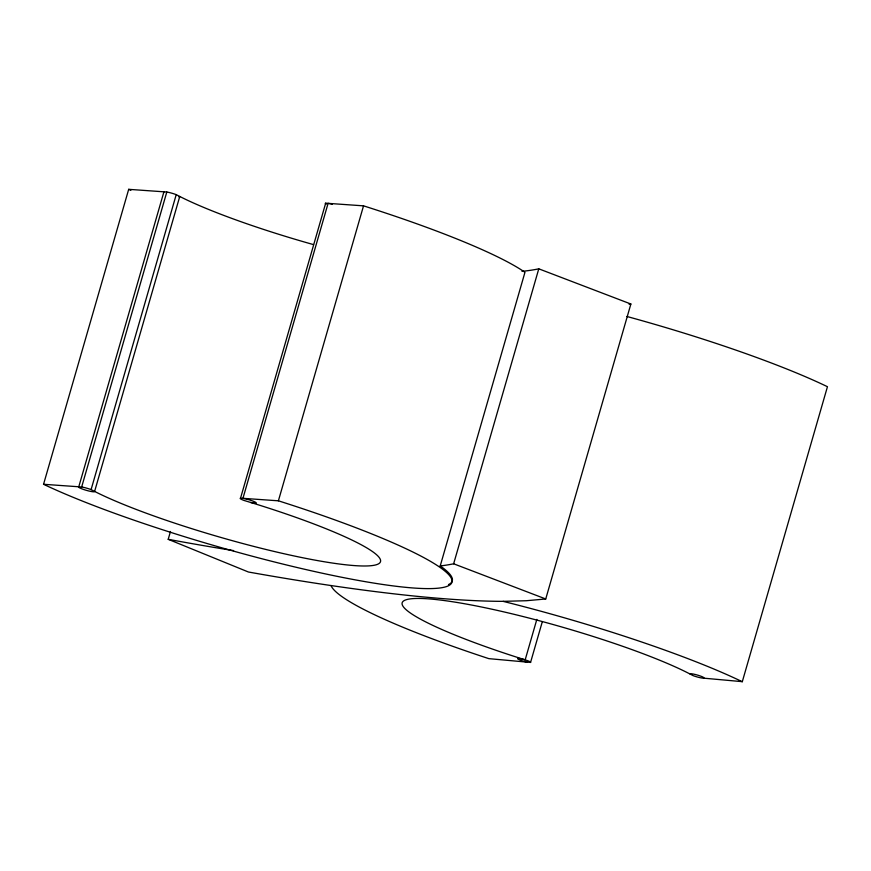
<?xml version="1.0" encoding="UTF-8"?>
<svg xmlns="http://www.w3.org/2000/svg" width="871" height="871" viewBox="0 0 871 871"><rect width="100%" height="100%" fill="white"/><g stroke="black" fill="none" stroke-linecap="round" stroke-linejoin="round"><path stroke-width="1.31" d="M448.5 584.572A235.333 30.714 16.1 0 0 440.214 565.943L524.963 272.307A235.333 30.714 16.1 0 0 363.534 205.85L325.678 203.193L240.548 498.147L278.393 500.814A235.333 30.714 16.1 0 1 414.356 588.067A235.333 30.714 16.1 0 1 43.55 484.287L128.69 189.334L166.807 192.012A8.394 1.1 16.1 0 1 176.225 194.636L179.753 196.476A161.015 21.013 16.1 0 0 313.516 244.609M43.55 484.287L81.667 486.976L166.807 192.012M240.548 498.147A8.394 1.1 16.1 0 0 243.804 500.379L250.619 502.447A161.015 21.013 16.1 0 1 354.769 565.617A161.015 21.013 16.1 0 1 94.612 491.429L91.096 489.6L176.225 194.636M521.979 271.349A760.056 99.207 16.1 0 0 538.779 268.823L630.876 304.012L545.736 598.976L526.302 600.729L503.111 601.349A873.428 111.14 15.8 0 1 331.013 585.541A873.45 114.341 16.1 0 1 248.409 572.007L168.212 539.312L170.476 531.484M278.393 500.814L363.534 205.85M440.214 565.943A760.056 99.207 16.1 0 0 453.639 563.787L538.779 268.823M536.841 619.401L525.169 659.859A161.015 21.013 16.1 0 1 430.993 599.063A161.015 21.013 16.1 0 1 690.072 674.034A7.273 0.947 16.1 0 1 698.183 675.286A7.273 0.947 16.1 0 1 703.463 678.139M331.013 585.541A235.333 30.627 16.1 0 0 488.871 658.65L530.559 662.439L542.23 621.981M690.072 674.034L693 675.591A7.273 0.947 16.1 0 0 701.591 677.976L742.31 681.666L827.45 386.713A235.333 30.67 16.1 0 0 626.913 316.478M630.876 304.012L629.08 304.229M453.639 563.787L545.736 598.976M250.619 502.447A8.394 1.1 16.1 0 0 255.279 502.121A8.394 1.1 16.1 0 0 242.955 498.321L328.095 203.357A8.394 1.1 16.1 0 1 332.428 204.315M326.255 204.239A8.394 1.1 16.1 0 1 325.678 203.193M81.667 486.976A8.394 1.1 16.1 0 1 91.096 489.6M130.846 190.346A235.333 30.714 16.1 0 1 128.69 189.334M178.947 196.857A8.394 1.1 16.1 0 0 179.753 196.476L94.612 491.429A8.394 1.1 16.1 0 1 85.946 490.221A8.394 1.1 16.1 0 1 78.782 486.769L163.922 191.805A8.394 1.1 16.1 0 0 163.672 192.088M527.02 662.112A6.783 0.882 16.1 0 1 517.81 658.912A6.783 0.882 16.1 0 1 523.798 659.456A6.783 0.882 16.1 0 1 530.559 662.439M503.111 601.36A235.333 30.627 16.1 0 1 742.299 681.732M233.57 550.603A760.056 99.207 16.1 0 1 168.212 539.312"/></g></svg>
